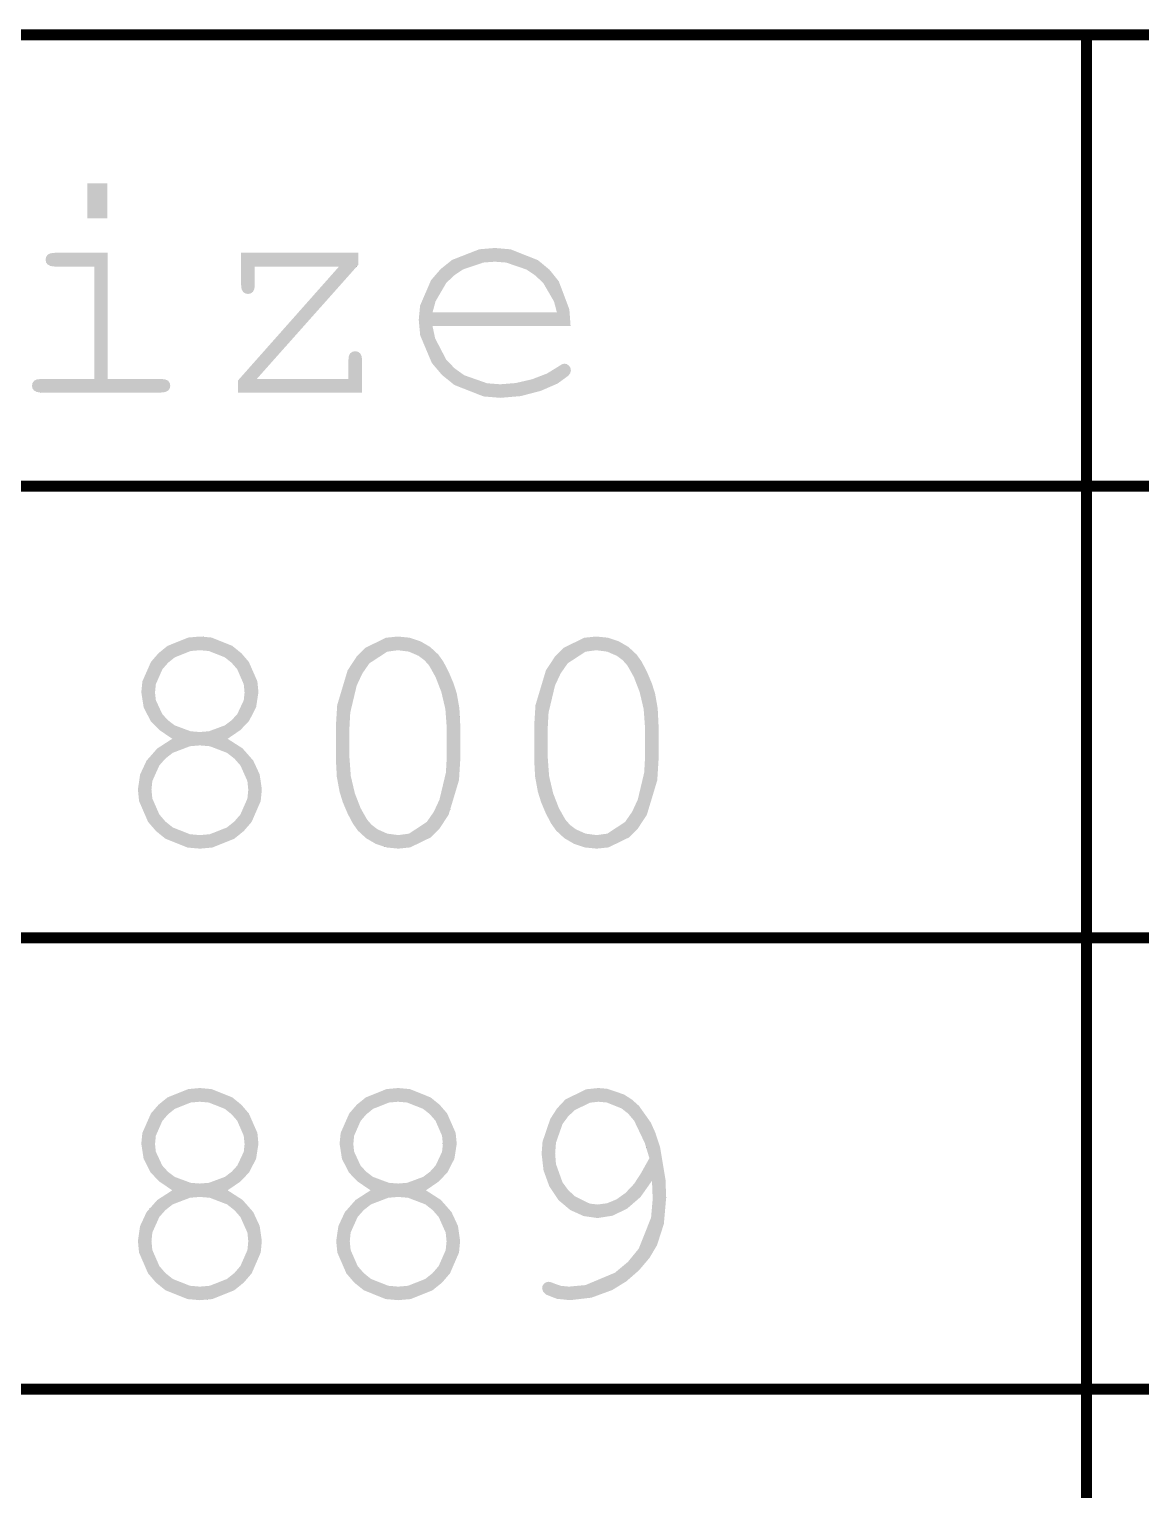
# Model space of a CAD drawing. Extents: x -3 to 268, y -4 to 76.
# Drawn here: x 129.33 to 139.42, y 54.22 to 67.49 of the extents above; entities that cross this region are included whole.
import ezdxf

# ---------------------------------------------------------------- set-up
doc = ezdxf.new("R2010")
doc.units = 0
doc.layers.add('DRILL_SYMBOLS', color=255, linetype='CONTINUOUS')

msp = doc.modelspace()

# ---------------------------------------------------------------- hatches: boundary and pattern name
at = {"layer": 'DRILL_SYMBOLS'}
for points in [[(130.036399, 66.088304), (130.036399, 65.770433), (129.854758, 65.770433), (129.854758, 66.088304)], [(130.040794, 65.456956), (130.040794, 64.311448), (130.524192, 64.311448), (130.56301, 64.307237), (130.588645, 64.294603), (130.602927, 64.27501), (130.607688, 64.249925), (130.602927, 64.225755), (130.588645, 64.20598), (130.56301, 64.192796), (130.524192, 64.188402), (129.434348, 64.188402), (129.396628, 64.192796), (129.37136, 64.20598), (129.357078, 64.225755), (129.352317, 64.249925), (129.357078, 64.27501), (129.37136, 64.294603), (129.396628, 64.307237), (129.434348, 64.311448), (129.917747, 64.311448), (129.917747, 65.332444), (129.55886, 65.332444), (129.520957, 65.336839), (129.495139, 65.350023), (129.480308, 65.369798), (129.475364, 65.393968), (129.480125, 65.419236), (129.494407, 65.439378), (129.520042, 65.452562), (129.55886, 65.456956)], [(132.314231, 65.456956), (132.314231, 65.347093), (131.392844, 64.311448), (132.224876, 64.311448), (132.224876, 64.48137), (132.229087, 64.51909), (132.241721, 64.544359), (132.261314, 64.558641), (132.286399, 64.563402), (132.311668, 64.558641), (132.331809, 64.544359), (132.344993, 64.51909), (132.349387, 64.48137), (132.347922, 64.188402), (131.222922, 64.188402), (131.222922, 64.298265), (132.139915, 65.332444), (131.375266, 65.332444), (131.375266, 65.165452), (131.370872, 65.127733), (131.357688, 65.102464), (131.337913, 65.088182), (131.313743, 65.083421), (131.288474, 65.088182), (131.268333, 65.102464), (131.255149, 65.127733), (131.250754, 65.165452), (131.250754, 65.456956)], [(134.241965, 64.793382), (132.988059, 64.793382), (133.012641, 64.679811), (133.112617, 64.48755), (133.18801, 64.40886), (133.276862, 64.345094), (133.484504, 64.272218), (133.603294, 64.263109), (133.744285, 64.274461), (133.891868, 64.308519), (134.028831, 64.361253), (134.137961, 64.428636), (134.163962, 64.445115), (134.186301, 64.450609), (134.208274, 64.446031), (134.227317, 64.432298), (134.240501, 64.412339), (134.244895, 64.389085), (134.239036, 64.364549), (134.221458, 64.340745), (134.123862, 64.269883), (133.971702, 64.203782), (133.789878, 64.156009), (133.603294, 64.140085), (133.451636, 64.153038), (133.187598, 64.256664), (133.075217, 64.347337), (132.982612, 64.456422), (132.876777, 64.707277), (132.863547, 64.849046), (132.875953, 64.978318), (132.975196, 65.208299), (133.062034, 65.309007), (133.167182, 65.392961), (133.41291, 65.488908), (133.553489, 65.500902), (133.697684, 65.488588), (133.945975, 65.390077), (134.050071, 65.30388), (134.135123, 65.198091), (134.117454, 64.917894), (134.091682, 65.01494), (133.995368, 65.180467), (133.924827, 65.248948), (133.843116, 65.304704), (133.657447, 65.368425), (133.553489, 65.37639), (133.449576, 65.368516), (133.264274, 65.305528), (133.182883, 65.250413), (133.112571, 65.18239), (133.015891, 65.01613), (132.989524, 64.917894), (134.117454, 64.917894), (134.135123, 65.198091), (134.231071, 64.942842)], [(131.12844, 61.044213), (131.263389, 60.957604), (131.360618, 60.847191), (131.419395, 60.720299), (131.438987, 60.584252), (131.428733, 60.478783), (131.346702, 60.289818), (131.31594, 60.581322), (131.308067, 60.659966), (131.245079, 60.801323), (131.189964, 60.864037), (131.12313, 60.916588), (130.966392, 60.976647), (130.876487, 60.984154), (130.786583, 60.976647), (130.629844, 60.916588), (130.563011, 60.864037), (130.507896, 60.801415), (130.444908, 60.66079), (130.437034, 60.582787), (130.444954, 60.502037), (130.508308, 60.357018), (130.563743, 60.292748), (130.630806, 60.238915), (130.787178, 60.177391), (130.876487, 60.169701), (130.965797, 60.177391), (131.122169, 60.238915), (131.189231, 60.292748), (131.244667, 60.356926), (131.308021, 60.501214), (131.31594, 60.581322), (131.346702, 60.289818), (131.274925, 60.206322), (131.188499, 60.136477), (130.98928, 60.056655), (130.876487, 60.046677), (130.763694, 60.056655), (130.564476, 60.136477), (130.47805, 60.206322), (130.406273, 60.289818), (130.324241, 60.478783), (130.313987, 60.584252), (130.33358, 60.719201), (130.392356, 60.845726), (130.489952, 60.956505), (130.625999, 61.044213), (130.509544, 61.123314), (130.42971, 61.205346), (130.365989, 61.330224), (130.344749, 61.467553), (130.354499, 61.565468), (130.432502, 61.742348), (130.500755, 61.821312), (130.58274, 61.887642), (130.770607, 61.963448), (130.876487, 61.972924), (130.982963, 61.963448), (131.171196, 61.887642), (131.252952, 61.821312), (131.320884, 61.742348), (131.282249, 61.463158), (131.274879, 61.539467), (131.215919, 61.675332), (131.164329, 61.734887), (131.102028, 61.784554), (130.957374, 61.841317), (130.875023, 61.848412), (130.793312, 61.841271), (130.649391, 61.784142), (130.587181, 61.734154), (130.535591, 61.674462), (130.476631, 61.539696), (130.469261, 61.464623), (130.476539, 61.395089), (130.534767, 61.269478), (130.585716, 61.213402), (130.647468, 61.166298), (130.792121, 61.112465), (130.875023, 61.105736), (130.958564, 61.112465), (131.10395, 61.166298), (131.165794, 61.213402), (131.216743, 61.269387), (131.274971, 61.394265), (131.282249, 61.463158), (131.320884, 61.742348), (131.398521, 61.565468), (131.408226, 61.467553), (131.386985, 61.33059), (131.323265, 61.20681), (131.244529, 61.123681)], [(133.240745, 61.1614), (133.240745, 60.856713), (133.228935, 60.668572), (133.134452, 60.354363), (133.117698, 61.145287), (133.10543, 61.313561), (133.068626, 61.46975), (133.016441, 61.604699), (132.95803, 61.709252), (132.915916, 61.756859), (132.862815, 61.797142), (132.774192, 61.835595), (132.675315, 61.848412), (132.577629, 61.835228), (132.415763, 61.72976), (132.351585, 61.637475), (132.300315, 61.527611), (132.241722, 61.281517), (132.234398, 61.145287), (132.234398, 60.874291), (132.246666, 60.705834), (132.28347, 60.549096), (132.336021, 60.413598), (132.39553, 60.308861), (132.436546, 60.262352), (132.48928, 60.222435), (132.57827, 60.182885), (132.678245, 60.169701), (132.775291, 60.18293), (132.936424, 60.288765), (133.000511, 60.381371), (133.05178, 60.491555), (133.110374, 60.738015), (133.117698, 60.874291), (133.117698, 61.145287), (133.134452, 60.354363), (133.05178, 60.228295), (132.972953, 60.148837), (132.786186, 60.058028), (132.678245, 60.046677), (132.57296, 60.05748), (132.473899, 60.08989), (132.385093, 60.141692), (132.310569, 60.210717), (132.266075, 60.273705), (132.217552, 60.36599), (132.174156, 60.468529), (132.145042, 60.562279), (132.119773, 60.698876), (132.111351, 60.856713), (132.111351, 61.1614), (132.123161, 61.350182), (132.217643, 61.665123), (132.300315, 61.791283), (132.379142, 61.870751), (132.56591, 61.961571), (132.673851, 61.972924), (132.780052, 61.96212), (132.878929, 61.929711), (132.967186, 61.877892), (133.041526, 61.808861), (133.086937, 61.744774), (133.135276, 61.652123), (133.178489, 61.54995), (133.208519, 61.457299), (133.232689, 61.320336)], [(135.041038, 61.1614), (135.041038, 60.856713), (135.029228, 60.668572), (134.934745, 60.354363), (134.917991, 61.145287), (134.905723, 61.313561), (134.868919, 61.46975), (134.816734, 61.604699), (134.758323, 61.709252), (134.716209, 61.756859), (134.663108, 61.797142), (134.574485, 61.835595), (134.475608, 61.848412), (134.377922, 61.835228), (134.216056, 61.72976), (134.151878, 61.637475), (134.100608, 61.527611), (134.042015, 61.281517), (134.03469, 61.145287), (134.03469, 60.874291), (134.046959, 60.705834), (134.083763, 60.549096), (134.136314, 60.413598), (134.195823, 60.308861), (134.236839, 60.262352), (134.289573, 60.222435), (134.378563, 60.182885), (134.478538, 60.169701), (134.575584, 60.18293), (134.736717, 60.288765), (134.800804, 60.381371), (134.852073, 60.491555), (134.910667, 60.738015), (134.917991, 60.874291), (134.917991, 61.145287), (134.934745, 60.354363), (134.852073, 60.228295), (134.773246, 60.148837), (134.586479, 60.058028), (134.478538, 60.046677), (134.373252, 60.05748), (134.274192, 60.08989), (134.185386, 60.141692), (134.110862, 60.210717), (134.066368, 60.273705), (134.017845, 60.36599), (133.974449, 60.468529), (133.945335, 60.562279), (133.920066, 60.698876), (133.911644, 60.856713), (133.911644, 61.1614), (133.923454, 61.350182), (134.017936, 61.665123), (134.100608, 61.791283), (134.179435, 61.870751), (134.366203, 61.961571), (134.474144, 61.972924), (134.580345, 61.96212), (134.679222, 61.929711), (134.767479, 61.877892), (134.841819, 61.808861), (134.88723, 61.744774), (134.935569, 61.652123), (134.978782, 61.54995), (135.008812, 61.457299), (135.032981, 61.320336)], [(131.12844, 56.944213), (131.263389, 56.857604), (131.360618, 56.747191), (131.419395, 56.620299), (131.438987, 56.484252), (131.428733, 56.378783), (131.346702, 56.189818), (131.31594, 56.481322), (131.308067, 56.559966), (131.245079, 56.701323), (131.189964, 56.764037), (131.12313, 56.816588), (130.966392, 56.876647), (130.876487, 56.884154), (130.786583, 56.876647), (130.629844, 56.816588), (130.563011, 56.764037), (130.507896, 56.701415), (130.444908, 56.56079), (130.437034, 56.482787), (130.444954, 56.402037), (130.508308, 56.257018), (130.563743, 56.192748), (130.630806, 56.138915), (130.787178, 56.077391), (130.876487, 56.069701), (130.965797, 56.077391), (131.122169, 56.138915), (131.189231, 56.192748), (131.244667, 56.256926), (131.308021, 56.401214), (131.31594, 56.481322), (131.346702, 56.189818), (131.274925, 56.106322), (131.188499, 56.036477), (130.98928, 55.956655), (130.876487, 55.946677), (130.763694, 55.956655), (130.564476, 56.036477), (130.47805, 56.106322), (130.406273, 56.189818), (130.324241, 56.378783), (130.313987, 56.484252), (130.33358, 56.619201), (130.392356, 56.745726), (130.489952, 56.856505), (130.625999, 56.944213), (130.509544, 57.023314), (130.42971, 57.105346), (130.365989, 57.230224), (130.344749, 57.367553), (130.354499, 57.465468), (130.432502, 57.642348), (130.500755, 57.721312), (130.58274, 57.787642), (130.770607, 57.863448), (130.876487, 57.872924), (130.982963, 57.863448), (131.171196, 57.787642), (131.252952, 57.721312), (131.320884, 57.642348), (131.282249, 57.363158), (131.274879, 57.439467), (131.215919, 57.575332), (131.164329, 57.634887), (131.102028, 57.684554), (130.957374, 57.741317), (130.875023, 57.748412), (130.793312, 57.741271), (130.649391, 57.684142), (130.587181, 57.634154), (130.535591, 57.574462), (130.476631, 57.439696), (130.469261, 57.364623), (130.476539, 57.295089), (130.534767, 57.169478), (130.585716, 57.113402), (130.647468, 57.066298), (130.792121, 57.012465), (130.875023, 57.005736), (130.958564, 57.012465), (131.10395, 57.066298), (131.165794, 57.113402), (131.216743, 57.169387), (131.274971, 57.294265), (131.282249, 57.363158), (131.320884, 57.642348), (131.398521, 57.465468), (131.408226, 57.367553), (131.386985, 57.23059), (131.323265, 57.10681), (131.244529, 57.023681)], [(132.928733, 56.944213), (133.063682, 56.857604), (133.160911, 56.747191), (133.219688, 56.620299), (133.23928, 56.484252), (133.229026, 56.378783), (133.146995, 56.189818), (133.116233, 56.481322), (133.10836, 56.559966), (133.045372, 56.701323), (132.990257, 56.764037), (132.923423, 56.816588), (132.766685, 56.876647), (132.67678, 56.884154), (132.586876, 56.876647), (132.430137, 56.816588), (132.363304, 56.764037), (132.308189, 56.701415), (132.245201, 56.56079), (132.237327, 56.482787), (132.245246, 56.402037), (132.308601, 56.257018), (132.364036, 56.192748), (132.431099, 56.138915), (132.587471, 56.077391), (132.67678, 56.069701), (132.76609, 56.077391), (132.922462, 56.138915), (132.989524, 56.192748), (133.04496, 56.256926), (133.108314, 56.401214), (133.116233, 56.481322), (133.146995, 56.189818), (133.075218, 56.106322), (132.988792, 56.036477), (132.789573, 55.956655), (132.67678, 55.946677), (132.563987, 55.956655), (132.364769, 56.036477), (132.278343, 56.106322), (132.206565, 56.189818), (132.124534, 56.378783), (132.11428, 56.484252), (132.133873, 56.619201), (132.192649, 56.745726), (132.290245, 56.856505), (132.426292, 56.944213), (132.309837, 57.023314), (132.230003, 57.105346), (132.166282, 57.230224), (132.145042, 57.367553), (132.154792, 57.465468), (132.232795, 57.642348), (132.301048, 57.721312), (132.383033, 57.787642), (132.5709, 57.863448), (132.67678, 57.872924), (132.783256, 57.863448), (132.971489, 57.787642), (133.053245, 57.721312), (133.121177, 57.642348), (133.082542, 57.363158), (133.075172, 57.439467), (133.016212, 57.575332), (132.964622, 57.634887), (132.90232, 57.684554), (132.757667, 57.741317), (132.675315, 57.748412), (132.593605, 57.741271), (132.449684, 57.684142), (132.387474, 57.634154), (132.335884, 57.574462), (132.276924, 57.439696), (132.269554, 57.364623), (132.276832, 57.295089), (132.33506, 57.169478), (132.386009, 57.113402), (132.447761, 57.066298), (132.592414, 57.012465), (132.675315, 57.005736), (132.758857, 57.012465), (132.904243, 57.066298), (132.966087, 57.113402), (133.017036, 57.169387), (133.075264, 57.294265), (133.082542, 57.363158), (133.121177, 57.642348), (133.198814, 57.465468), (133.208519, 57.367553), (133.187278, 57.23059), (133.123558, 57.10681), (133.044822, 57.023681)], [(134.98098, 57.030639), (134.876793, 56.883056), (134.754661, 56.777221), (134.62191, 56.7135), (134.485862, 56.69226), (134.360435, 56.71057), (134.239036, 56.765502), (134.131919, 56.855773), (134.049339, 56.980101), (133.996605, 57.124938), (133.979026, 57.276732), (133.98777, 57.387008), (134.057716, 57.592452), (134.118919, 57.687621), (134.19477, 57.768691), (134.381904, 57.861342), (134.493187, 57.872924), (134.574852, 57.866423), (134.727195, 57.814422), (134.797874, 57.76892), (134.862877, 57.711058), (134.96981, 57.56018), (134.957542, 57.235717), (134.916389, 57.372542), (134.820076, 57.575057), (134.764915, 57.640746), (134.704994, 57.68785), (134.570594, 57.741683), (134.496116, 57.748412), (134.420127, 57.740172), (134.282432, 57.674254), (134.220726, 57.616576), (134.168815, 57.545989), (134.109489, 57.376799), (134.102073, 57.278197), (134.109489, 57.182204), (134.168815, 57.016311), (134.220726, 56.94641), (134.281974, 56.889052), (134.416008, 56.823501), (134.488792, 56.815307), (134.574668, 56.827025), (134.659446, 56.862182), (134.741294, 56.920775), (134.818382, 57.002807), (134.877342, 57.092528), (134.957542, 57.235717), (134.96981, 57.56018), (135.011741, 57.467162), (135.054679, 57.335326), (135.103752, 57.040892), (135.109886, 56.878295), (135.089012, 56.639525), (135.02639, 56.444701), (134.957725, 56.329345), (134.86306, 56.21765), (134.748619, 56.118041), (134.620628, 56.038939), (134.432396, 55.969743), (134.236839, 55.946677), (134.117088, 55.959123), (134.021507, 55.996459), (133.992942, 56.022826), (133.983421, 56.055053), (133.987815, 56.077941), (134.000999, 56.096801), (134.020408, 56.109435), (134.04348, 56.113646), (134.065086, 56.109618), (134.094749, 56.097533), (134.156273, 56.076659), (134.226585, 56.069701), (134.377098, 56.083754), (134.645164, 56.196181), (134.762718, 56.294555), (134.860771, 56.414077), (134.972831, 56.695693), (134.986839, 56.857787), (134.985374, 56.931762)]]:
    msp.add_hatch(color=7, dxfattribs=at).paths.add_polyline_path(points)

# ---------------------------------------------------------------- linework, layer by layer
at = {"layer": 'DRILL_SYMBOLS', "color": 7}
for points, const_width in [([(110.923999, 67.437377), (267.529853, 67.437377)], 0.1), ([(138.925755, 67.437377), (138.925755, 30.537377)], 0.1), ([(130.036399, 66.088304), (130.036399, 65.770433), (129.854758, 65.770433), (129.854758, 66.088304), (130.036399, 66.088304)], 0.000001), ([(130.040794, 65.456956), (130.040794, 64.311448), (130.524192, 64.311448), (130.56301, 64.307237), (130.588645, 64.294603), (130.602927, 64.27501), (130.607688, 64.249925), (130.602927, 64.225755), (130.588645, 64.20598), (130.56301, 64.192796), (130.524192, 64.188402), (129.434348, 64.188402), (129.396628, 64.192796), (129.37136, 64.20598), (129.357078, 64.225755), (129.352317, 64.249925), (129.357078, 64.27501), (129.37136, 64.294603), (129.396628, 64.307237), (129.434348, 64.311448), (129.917747, 64.311448), (129.917747, 65.332444), (129.55886, 65.332444), (129.520957, 65.336839), (129.495139, 65.350023), (129.480308, 65.369798), (129.475364, 65.393968), (129.480125, 65.419236), (129.494407, 65.439378), (129.520042, 65.452562), (129.55886, 65.456956), (130.040794, 65.456956)], 0.000001), ([(132.314231, 65.456956), (132.314231, 65.347093), (131.392844, 64.311448), (132.224876, 64.311448), (132.224876, 64.48137), (132.229087, 64.51909), (132.241721, 64.544359), (132.261314, 64.558641), (132.286399, 64.563402), (132.311668, 64.558641), (132.331809, 64.544359), (132.344993, 64.51909), (132.349387, 64.48137), (132.347922, 64.188402), (131.222922, 64.188402), (131.222922, 64.298265), (132.139915, 65.332444), (131.375266, 65.332444), (131.375266, 65.165452), (131.370872, 65.127733), (131.357688, 65.102464), (131.337913, 65.088182), (131.313743, 65.083421), (131.288474, 65.088182), (131.268333, 65.102464), (131.255149, 65.127733), (131.250754, 65.165452), (131.250754, 65.456956), (132.314231, 65.456956)], 0.000001), ([(134.241965, 64.793382), (132.988059, 64.793382), (133.012641, 64.679811), (133.112617, 64.48755), (133.18801, 64.40886), (133.276862, 64.345094), (133.484504, 64.272218), (133.603294, 64.263109), (133.744285, 64.274461), (133.891868, 64.308519), (134.028831, 64.361253), (134.137961, 64.428636), (134.163962, 64.445115), (134.186301, 64.450609), (134.208274, 64.446031), (134.227317, 64.432298), (134.240501, 64.412339), (134.244895, 64.389085), (134.239036, 64.364549), (134.221458, 64.340745), (134.123862, 64.269883), (133.971702, 64.203782), (133.789878, 64.156009), (133.603294, 64.140085), (133.451636, 64.153038), (133.187598, 64.256664), (133.075217, 64.347337), (132.982612, 64.456422), (132.876777, 64.707277), (132.863547, 64.849046), (132.875953, 64.978318), (132.975196, 65.208299), (133.062034, 65.309007), (133.167182, 65.392961), (133.41291, 65.488908), (133.553489, 65.500902), (133.697684, 65.488588), (133.945975, 65.390077), (134.050071, 65.30388), (134.135123, 65.198091), (134.117454, 64.917894), (134.091682, 65.01494), (133.995368, 65.180467), (133.924827, 65.248948), (133.843116, 65.304704), (133.657447, 65.368425), (133.553489, 65.37639), (133.449576, 65.368516), (133.264274, 65.305528), (133.182883, 65.250413), (133.112571, 65.18239), (133.015891, 65.01613), (132.989524, 64.917894), (134.117454, 64.917894), (134.135123, 65.198091), (134.231071, 64.942842), (134.241965, 64.793382)], 0.000001), ([(110.923999, 63.337377), (267.529853, 63.337377)], 0.1), ([(131.12844, 61.044213), (131.263389, 60.957604), (131.360618, 60.847191), (131.419395, 60.720299), (131.438987, 60.584252), (131.428733, 60.478783), (131.346702, 60.289818), (131.31594, 60.581322), (131.308067, 60.659966), (131.245079, 60.801323), (131.189964, 60.864037), (131.12313, 60.916588), (130.966392, 60.976647), (130.876487, 60.984154), (130.786583, 60.976647), (130.629844, 60.916588), (130.563011, 60.864037), (130.507896, 60.801415), (130.444908, 60.66079), (130.437034, 60.582787), (130.444954, 60.502037), (130.508308, 60.357018), (130.563743, 60.292748), (130.630806, 60.238915), (130.787178, 60.177391), (130.876487, 60.169701), (130.965797, 60.177391), (131.122169, 60.238915), (131.189231, 60.292748), (131.244667, 60.356926), (131.308021, 60.501214), (131.31594, 60.581322), (131.346702, 60.289818), (131.274925, 60.206322), (131.188499, 60.136477), (130.98928, 60.056655), (130.876487, 60.046677), (130.763694, 60.056655), (130.564476, 60.136477), (130.47805, 60.206322), (130.406273, 60.289818), (130.324241, 60.478783), (130.313987, 60.584252), (130.33358, 60.719201), (130.392356, 60.845726), (130.489952, 60.956505), (130.625999, 61.044213), (130.509544, 61.123314), (130.42971, 61.205346), (130.365989, 61.330224), (130.344749, 61.467553), (130.354499, 61.565468), (130.432502, 61.742348), (130.500755, 61.821312), (130.58274, 61.887642), (130.770607, 61.963448), (130.876487, 61.972924), (130.982963, 61.963448), (131.171196, 61.887642), (131.252952, 61.821312), (131.320884, 61.742348), (131.282249, 61.463158), (131.274879, 61.539467), (131.215919, 61.675332), (131.164329, 61.734887), (131.102028, 61.784554), (130.957374, 61.841317), (130.875023, 61.848412), (130.793312, 61.841271), (130.649391, 61.784142), (130.587181, 61.734154), (130.535591, 61.674462), (130.476631, 61.539696), (130.469261, 61.464623), (130.476539, 61.395089), (130.534767, 61.269478), (130.585716, 61.213402), (130.647468, 61.166298), (130.792121, 61.112465), (130.875023, 61.105736), (130.958564, 61.112465), (131.10395, 61.166298), (131.165794, 61.213402), (131.216743, 61.269387), (131.274971, 61.394265), (131.282249, 61.463158), (131.320884, 61.742348), (131.398521, 61.565468), (131.408226, 61.467553), (131.386985, 61.33059), (131.323265, 61.20681), (131.244529, 61.123681), (131.12844, 61.044213)], 0.000001), ([(133.240745, 61.1614), (133.240745, 60.856713), (133.228935, 60.668572), (133.134452, 60.354363), (133.117698, 61.145287), (133.10543, 61.313561), (133.068626, 61.46975), (133.016441, 61.604699), (132.95803, 61.709252), (132.915916, 61.756859), (132.862815, 61.797142), (132.774192, 61.835595), (132.675315, 61.848412), (132.577629, 61.835228), (132.415763, 61.72976), (132.351585, 61.637475), (132.300315, 61.527611), (132.241722, 61.281517), (132.234398, 61.145287), (132.234398, 60.874291), (132.246666, 60.705834), (132.28347, 60.549096), (132.336021, 60.413598), (132.39553, 60.308861), (132.436546, 60.262352), (132.48928, 60.222435), (132.57827, 60.182885), (132.678245, 60.169701), (132.775291, 60.18293), (132.936424, 60.288765), (133.000511, 60.381371), (133.05178, 60.491555), (133.110374, 60.738015), (133.117698, 60.874291), (133.117698, 61.145287), (133.134452, 60.354363), (133.05178, 60.228295), (132.972953, 60.148837), (132.786186, 60.058028), (132.678245, 60.046677), (132.57296, 60.05748), (132.473899, 60.08989), (132.385093, 60.141692), (132.310569, 60.210717), (132.266075, 60.273705), (132.217552, 60.36599), (132.174156, 60.468529), (132.145042, 60.562279), (132.119773, 60.698876), (132.111351, 60.856713), (132.111351, 61.1614), (132.123161, 61.350182), (132.217643, 61.665123), (132.300315, 61.791283), (132.379142, 61.870751), (132.56591, 61.961571), (132.673851, 61.972924), (132.780052, 61.96212), (132.878929, 61.929711), (132.967186, 61.877892), (133.041526, 61.808861), (133.086937, 61.744774), (133.135276, 61.652123), (133.178489, 61.54995), (133.208519, 61.457299), (133.232689, 61.320336), (133.240745, 61.1614)], 0.000001), ([(135.041038, 61.1614), (135.041038, 60.856713), (135.029228, 60.668572), (134.934745, 60.354363), (134.917991, 61.145287), (134.905723, 61.313561), (134.868919, 61.46975), (134.816734, 61.604699), (134.758323, 61.709252), (134.716209, 61.756859), (134.663108, 61.797142), (134.574485, 61.835595), (134.475608, 61.848412), (134.377922, 61.835228), (134.216056, 61.72976), (134.151878, 61.637475), (134.100608, 61.527611), (134.042015, 61.281517), (134.03469, 61.145287), (134.03469, 60.874291), (134.046959, 60.705834), (134.083763, 60.549096), (134.136314, 60.413598), (134.195823, 60.308861), (134.236839, 60.262352), (134.289573, 60.222435), (134.378563, 60.182885), (134.478538, 60.169701), (134.575584, 60.18293), (134.736717, 60.288765), (134.800804, 60.381371), (134.852073, 60.491555), (134.910667, 60.738015), (134.917991, 60.874291), (134.917991, 61.145287), (134.934745, 60.354363), (134.852073, 60.228295), (134.773246, 60.148837), (134.586479, 60.058028), (134.478538, 60.046677), (134.373252, 60.05748), (134.274192, 60.08989), (134.185386, 60.141692), (134.110862, 60.210717), (134.066368, 60.273705), (134.017845, 60.36599), (133.974449, 60.468529), (133.945335, 60.562279), (133.920066, 60.698876), (133.911644, 60.856713), (133.911644, 61.1614), (133.923454, 61.350182), (134.017936, 61.665123), (134.100608, 61.791283), (134.179435, 61.870751), (134.366203, 61.961571), (134.474144, 61.972924), (134.580345, 61.96212), (134.679222, 61.929711), (134.767479, 61.877892), (134.841819, 61.808861), (134.88723, 61.744774), (134.935569, 61.652123), (134.978782, 61.54995), (135.008812, 61.457299), (135.032981, 61.320336), (135.041038, 61.1614)], 0.000001), ([(110.923999, 59.237377), (267.529853, 59.237377)], 0.1), ([(131.12844, 56.944213), (131.263389, 56.857604), (131.360618, 56.747191), (131.419395, 56.620299), (131.438987, 56.484252), (131.428733, 56.378783), (131.346702, 56.189818), (131.31594, 56.481322), (131.308067, 56.559966), (131.245079, 56.701323), (131.189964, 56.764037), (131.12313, 56.816588), (130.966392, 56.876647), (130.876487, 56.884154), (130.786583, 56.876647), (130.629844, 56.816588), (130.563011, 56.764037), (130.507896, 56.701415), (130.444908, 56.56079), (130.437034, 56.482787), (130.444954, 56.402037), (130.508308, 56.257018), (130.563743, 56.192748), (130.630806, 56.138915), (130.787178, 56.077391), (130.876487, 56.069701), (130.965797, 56.077391), (131.122169, 56.138915), (131.189231, 56.192748), (131.244667, 56.256926), (131.308021, 56.401214), (131.31594, 56.481322), (131.346702, 56.189818), (131.274925, 56.106322), (131.188499, 56.036477), (130.98928, 55.956655), (130.876487, 55.946677), (130.763694, 55.956655), (130.564476, 56.036477), (130.47805, 56.106322), (130.406273, 56.189818), (130.324241, 56.378783), (130.313987, 56.484252), (130.33358, 56.619201), (130.392356, 56.745726), (130.489952, 56.856505), (130.625999, 56.944213), (130.509544, 57.023314), (130.42971, 57.105346), (130.365989, 57.230224), (130.344749, 57.367553), (130.354499, 57.465468), (130.432502, 57.642348), (130.500755, 57.721312), (130.58274, 57.787642), (130.770607, 57.863448), (130.876487, 57.872924), (130.982963, 57.863448), (131.171196, 57.787642), (131.252952, 57.721312), (131.320884, 57.642348), (131.282249, 57.363158), (131.274879, 57.439467), (131.215919, 57.575332), (131.164329, 57.634887), (131.102028, 57.684554), (130.957374, 57.741317), (130.875023, 57.748412), (130.793312, 57.741271), (130.649391, 57.684142), (130.587181, 57.634154), (130.535591, 57.574462), (130.476631, 57.439696), (130.469261, 57.364623), (130.476539, 57.295089), (130.534767, 57.169478), (130.585716, 57.113402), (130.647468, 57.066298), (130.792121, 57.012465), (130.875023, 57.005736), (130.958564, 57.012465), (131.10395, 57.066298), (131.165794, 57.113402), (131.216743, 57.169387), (131.274971, 57.294265), (131.282249, 57.363158), (131.320884, 57.642348), (131.398521, 57.465468), (131.408226, 57.367553), (131.386985, 57.23059), (131.323265, 57.10681), (131.244529, 57.023681), (131.12844, 56.944213)], 0.000001), ([(132.928733, 56.944213), (133.063682, 56.857604), (133.160911, 56.747191), (133.219688, 56.620299), (133.23928, 56.484252), (133.229026, 56.378783), (133.146995, 56.189818), (133.116233, 56.481322), (133.10836, 56.559966), (133.045372, 56.701323), (132.990257, 56.764037), (132.923423, 56.816588), (132.766685, 56.876647), (132.67678, 56.884154), (132.586876, 56.876647), (132.430137, 56.816588), (132.363304, 56.764037), (132.308189, 56.701415), (132.245201, 56.56079), (132.237327, 56.482787), (132.245246, 56.402037), (132.308601, 56.257018), (132.364036, 56.192748), (132.431099, 56.138915), (132.587471, 56.077391), (132.67678, 56.069701), (132.76609, 56.077391), (132.922462, 56.138915), (132.989524, 56.192748), (133.04496, 56.256926), (133.108314, 56.401214), (133.116233, 56.481322), (133.146995, 56.189818), (133.075218, 56.106322), (132.988792, 56.036477), (132.789573, 55.956655), (132.67678, 55.946677), (132.563987, 55.956655), (132.364769, 56.036477), (132.278343, 56.106322), (132.206565, 56.189818), (132.124534, 56.378783), (132.11428, 56.484252), (132.133873, 56.619201), (132.192649, 56.745726), (132.290245, 56.856505), (132.426292, 56.944213), (132.309837, 57.023314), (132.230003, 57.105346), (132.166282, 57.230224), (132.145042, 57.367553), (132.154792, 57.465468), (132.232795, 57.642348), (132.301048, 57.721312), (132.383033, 57.787642), (132.5709, 57.863448), (132.67678, 57.872924), (132.783256, 57.863448), (132.971489, 57.787642), (133.053245, 57.721312), (133.121177, 57.642348), (133.082542, 57.363158), (133.075172, 57.439467), (133.016212, 57.575332), (132.964622, 57.634887), (132.90232, 57.684554), (132.757667, 57.741317), (132.675315, 57.748412), (132.593605, 57.741271), (132.449684, 57.684142), (132.387474, 57.634154), (132.335884, 57.574462), (132.276924, 57.439696), (132.269554, 57.364623), (132.276832, 57.295089), (132.33506, 57.169478), (132.386009, 57.113402), (132.447761, 57.066298), (132.592414, 57.012465), (132.675315, 57.005736), (132.758857, 57.012465), (132.904243, 57.066298), (132.966087, 57.113402), (133.017036, 57.169387), (133.075264, 57.294265), (133.082542, 57.363158), (133.121177, 57.642348), (133.198814, 57.465468), (133.208519, 57.367553), (133.187278, 57.23059), (133.123558, 57.10681), (133.044822, 57.023681), (132.928733, 56.944213)], 0.000001), ([(134.98098, 57.030639), (134.876793, 56.883056), (134.754661, 56.777221), (134.62191, 56.7135), (134.485862, 56.69226), (134.360435, 56.71057), (134.239036, 56.765502), (134.131919, 56.855773), (134.049339, 56.980101), (133.996605, 57.124938), (133.979026, 57.276732), (133.98777, 57.387008), (134.057716, 57.592452), (134.118919, 57.687621), (134.19477, 57.768691), (134.381904, 57.861342), (134.493187, 57.872924), (134.574852, 57.866423), (134.727195, 57.814422), (134.797874, 57.76892), (134.862877, 57.711058), (134.96981, 57.56018), (134.957542, 57.235717), (134.916389, 57.372542), (134.820076, 57.575057), (134.764915, 57.640746), (134.704994, 57.68785), (134.570594, 57.741683), (134.496116, 57.748412), (134.420127, 57.740172), (134.282432, 57.674254), (134.220726, 57.616576), (134.168815, 57.545989), (134.109489, 57.376799), (134.102073, 57.278197), (134.109489, 57.182204), (134.168815, 57.016311), (134.220726, 56.94641), (134.281974, 56.889052), (134.416008, 56.823501), (134.488792, 56.815307), (134.574668, 56.827025), (134.659446, 56.862182), (134.741294, 56.920775), (134.818382, 57.002807), (134.877342, 57.092528), (134.957542, 57.235717), (134.96981, 57.56018), (135.011741, 57.467162), (135.054679, 57.335326), (135.103752, 57.040892), (135.109886, 56.878295), (135.089012, 56.639525), (135.02639, 56.444701), (134.957725, 56.329345), (134.86306, 56.21765), (134.748619, 56.118041), (134.620628, 56.038939), (134.432396, 55.969743), (134.236839, 55.946677), (134.117088, 55.959123), (134.021507, 55.996459), (133.992942, 56.022826), (133.983421, 56.055053), (133.987815, 56.077941), (134.000999, 56.096801), (134.020408, 56.109435), (134.04348, 56.113646), (134.065086, 56.109618), (134.094749, 56.097533), (134.156273, 56.076659), (134.226585, 56.069701), (134.377098, 56.083754), (134.645164, 56.196181), (134.762718, 56.294555), (134.860771, 56.414077), (134.972831, 56.695693), (134.986839, 56.857787), (134.985374, 56.931762), (134.98098, 57.030639)], 0.000001), ([(110.923999, 55.137377), (267.529853, 55.137377)], 0.1)]:
    msp.add_lwpolyline(points, dxfattribs=dict(at, const_width=const_width))

doc.saveas('drawing.dxf')
